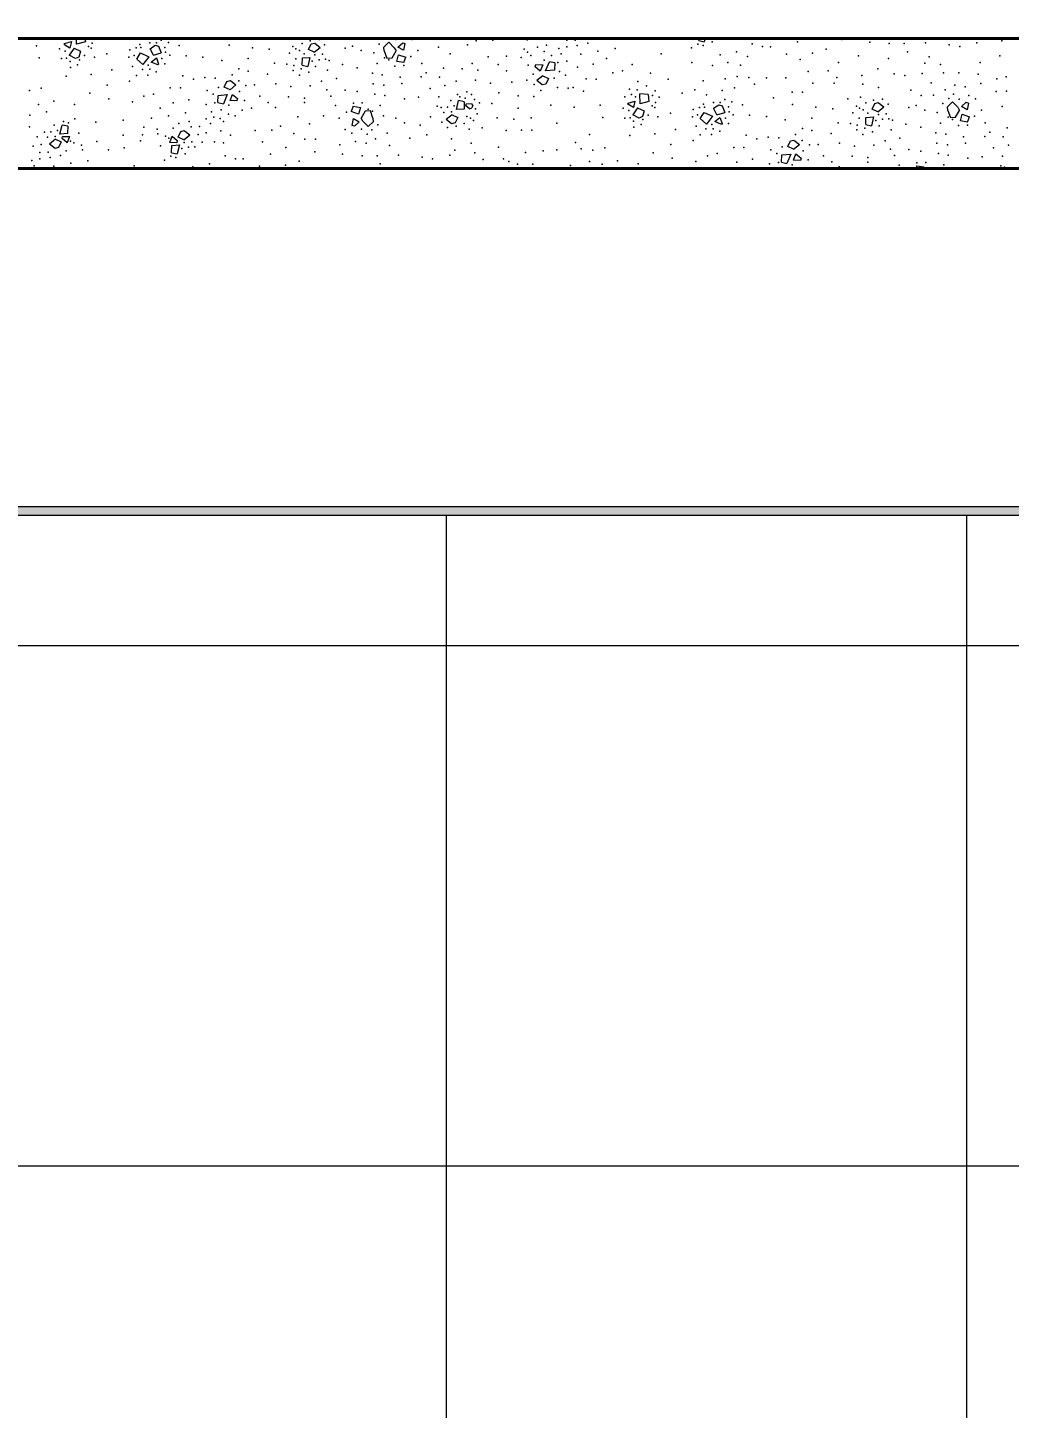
# Model space of a CAD drawing. Header units: metres. Extents: x -1.8 to 75.3, y -2 to 2.8.
# Drawn here: x 16.879 to 18.012, y 0.183 to 1.774 of the extents above; entities that cross this region are included whole.
import ezdxf

# ---------------------------------------------------------------- set-up
doc = ezdxf.new("R2010")
doc.units = ezdxf.units.M
doc.header["$MEASUREMENT"] = 0
for name, color, linetype in [('COTAS CORTE', 7, 'Continuous'), ('FORRO.EXEC', 7, 'Continuous'), ('LAJES.EST', 7, 'Continuous')]:
    doc.layers.add(name, color=color, linetype=linetype)
doc.layers.add('COTAS CORTE_Caneta_No__25', color=7, linetype='Continuous', lineweight=13, true_color=0x982312)
doc.layers.add('PAREDE CONSTRUIR_Caneta_No__97', color=7, linetype='Continuous', lineweight=13, true_color=0x6b6b6b)
for name, color, linetype, lineweight in [('FORRO.EXEC_Caneta_No__241', 7, 'Continuous', 13), ('LAJES.EST_Caneta_No__1', 7, 'Continuous', 40), ('LAJES.EST_Caneta_No__241', 7, 'Continuous', 13)]:
    doc.layers.add(name, color=color, linetype=linetype, lineweight=lineweight)
doc.styles.add('GENERATED_STYLE_1', font='arial.ttf')
doc.dimstyles.new('GENERATED_STYLE__2', dxfattribs={"dimtxt": 0.05, "dimasz": 0.02375, "dimexe": 0.18, "dimexo": 0.267183, "dimgap": 0, "dimtad": 1, "dimzin": 0, "dimdsep": 46, "dimtxsty": 'GENERATED_STYLE_1', "dimblk": 'ARROWHEAD_11', "dimblk1": 'ARROWHEAD_11', "dimblk2": 'ARROWHEAD_11', "dimcen": 0.09, "dimclrd": 256, "dimclre": 256, "dimclrt": 256, "dimadec": 0, "dimazin": 0, "dimtfac": 1, "dimtdec": 4, "dimtmove": 0, "dimatfit": 3, "dimfxl": 0, "dimtolj": 1, "dimtzin": 0, "dimarcsym": 0})

# ---------------------------------------------------------------- blocks, each defined once
blk = doc.blocks.new('*X78', base_point=(-22.2414, -1.9382))
at = {"layer": 'LAJES.EST_Caneta_No__241', "color": 7, "linetype": 'Continuous', "lineweight": 13}
for p, q in [((16.9219, 1.7545), (16.922, 1.7558)), ((16.9283, 1.7507), (16.9219, 1.7545)), ((16.922, 1.7558), (16.93, 1.7581)), ((16.93, 1.7581), (16.9283, 1.7507)), ((16.9359, 1.7551), (16.9357, 1.7618)), ((16.9461, 1.7577), (16.9359, 1.7551)), ((16.9456, 1.7618), (16.9461, 1.7577)), ((17.0207, 1.7499), (17.0266, 1.7539)), ((17.0266, 1.7539), (17.0306, 1.7527)), ((17.0306, 1.7527), (17.0336, 1.7452)), ((17.2035, 1.749), (17.2065, 1.7554)), ((17.2065, 1.7554), (17.2106, 1.7564)), ((17.2101, 1.7458), (17.2169, 1.7514)), ((17.2106, 1.7564), (17.2169, 1.7514)), ((17.2903, 1.7517), (17.2961, 1.7573)), ((17.2908, 1.7475), (17.2903, 1.7517)), ((17.2961, 1.7573), (17.3022, 1.751)), ((17.3022, 1.751), (17.3043, 1.7475)), ((17.3065, 1.7518), (17.312, 1.7569)), ((17.313, 1.7481), (17.3065, 1.7518)), ((17.312, 1.7569), (17.3145, 1.7559)), ((17.3145, 1.7559), (17.313, 1.7481)), ((17.6533, 1.7593), (17.6534, 1.7618)), ((17.6533, 1.7593), (17.6598, 1.7579)), ((17.6608, 1.7618), (17.6598, 1.7579)), ((16.933, 1.7504), (16.9276, 1.7425)), ((16.9347, 1.7386), (16.9276, 1.7425)), ((16.933, 1.7504), (16.9406, 1.747)), ((16.9386, 1.7402), (16.9347, 1.7386)), ((16.9406, 1.747), (16.9386, 1.7402)), ((17.0053, 1.738), (17.0098, 1.745)), ((17.0053, 1.738), (17.0124, 1.7316)), ((17.0098, 1.745), (17.0193, 1.7406)), ((17.0193, 1.7406), (17.0124, 1.7316)), ((17.0245, 1.7424), (17.0207, 1.7499)), ((17.022, 1.7346), (17.028, 1.7393)), ((17.0245, 1.7424), (17.0336, 1.7452)), ((17.028, 1.7393), (17.0306, 1.7323)), ((17.196, 1.731), (17.1964, 1.7394)), ((17.1964, 1.7394), (17.2051, 1.7399)), ((17.2051, 1.7399), (17.2025, 1.7296)), ((17.2101, 1.7458), (17.2035, 1.749)), ((17.2908, 1.7475), (17.2937, 1.7392)), ((17.2937, 1.7392), (17.2997, 1.7395)), ((17.2997, 1.7395), (17.3043, 1.7475)), ((17.3053, 1.7353), (17.3073, 1.743)), ((17.3135, 1.7339), (17.3053, 1.7353)), ((17.3073, 1.743), (17.3157, 1.7401)), ((17.3135, 1.7339), (17.3157, 1.7401)), ((17.4768, 1.7243), (17.4811, 1.7349)), ((17.4876, 1.7335), (17.4811, 1.7349)), ((17.0297, 1.7313), (17.022, 1.7346)), ((17.0306, 1.7323), (17.0297, 1.7313)), ((17.196, 1.731), (17.2025, 1.7296)), ((17.4649, 1.7289), (17.4656, 1.7316)), ((17.4707, 1.7242), (17.4649, 1.7289)), ((17.4656, 1.7316), (17.4735, 1.7312)), ((17.4735, 1.7312), (17.4707, 1.7242)), ((17.4872, 1.7252), (17.4768, 1.7243)), ((17.4876, 1.7335), (17.4872, 1.7252)), ((17.1062, 1.7058), (17.1093, 1.7121)), ((17.1129, 1.7026), (17.1062, 1.7058)), ((17.1093, 1.7121), (17.1134, 1.7132)), ((17.1129, 1.7026), (17.1197, 1.7082)), ((17.1134, 1.7132), (17.1197, 1.7082)), ((17.4735, 1.7187), (17.4667, 1.7132)), ((17.473, 1.7082), (17.4667, 1.7132)), ((17.4771, 1.7092), (17.473, 1.7082)), ((17.4735, 1.7187), (17.4802, 1.7155)), ((17.4802, 1.7155), (17.4771, 1.7092)), ((17.0988, 1.6878), (17.0992, 1.6961)), ((17.0988, 1.6878), (17.1053, 1.6864)), ((17.0992, 1.6961), (17.1096, 1.6971)), ((17.1096, 1.6971), (17.1053, 1.6864)), ((17.1129, 1.6901), (17.1157, 1.6972)), ((17.1208, 1.6898), (17.1129, 1.6901)), ((17.1157, 1.6972), (17.1215, 1.6924)), ((17.1215, 1.6924), (17.1208, 1.6898)), ((17.374, 1.6799), (17.3765, 1.6902)), ((17.383, 1.6887), (17.3765, 1.6902)), ((17.383, 1.6887), (17.3827, 1.6804)), ((17.5717, 1.6859), (17.5718, 1.6872)), ((17.5718, 1.6872), (17.5798, 1.6895)), ((17.5798, 1.6895), (17.5781, 1.6821)), ((17.5857, 1.6865), (17.5854, 1.6979)), ((17.5949, 1.6973), (17.5854, 1.6979)), ((17.5959, 1.6891), (17.5857, 1.6865)), ((17.5949, 1.6973), (17.5959, 1.6891)), ((17.8563, 1.6868), (17.8604, 1.6878)), ((17.8604, 1.6878), (17.8668, 1.6828)), ((17.9401, 1.6831), (17.9459, 1.6887)), ((17.9459, 1.6887), (17.952, 1.6824)), ((17.9563, 1.6833), (17.9618, 1.6884)), ((17.9618, 1.6884), (17.9643, 1.6873)), ((17.9643, 1.6873), (17.9629, 1.6795)), ((17.255, 1.6836), (17.2527, 1.6774)), ((17.2611, 1.6745), (17.2527, 1.6774)), ((17.255, 1.6836), (17.2632, 1.6822)), ((17.2632, 1.6822), (17.2611, 1.6745)), ((17.2687, 1.678), (17.2641, 1.67)), ((17.2747, 1.6783), (17.2687, 1.678)), ((17.2777, 1.67), (17.2747, 1.6783)), ((17.3689, 1.6739), (17.3621, 1.6684)), ((17.3689, 1.6739), (17.3756, 1.6708)), ((17.3827, 1.6804), (17.374, 1.6799)), ((17.3849, 1.6841), (17.3855, 1.6867)), ((17.3889, 1.6807), (17.3849, 1.6841)), ((17.3855, 1.6867), (17.3918, 1.6864)), ((17.3889, 1.6807), (17.3916, 1.6818)), ((17.3929, 1.6848), (17.3916, 1.6818)), ((17.3929, 1.6848), (17.3918, 1.6864)), ((17.5781, 1.6821), (17.5717, 1.6859)), ((17.5828, 1.6818), (17.5775, 1.6739)), ((17.5845, 1.67), (17.5775, 1.6739)), ((17.5828, 1.6818), (17.5904, 1.6784)), ((17.5884, 1.6717), (17.5845, 1.67)), ((17.5904, 1.6784), (17.5884, 1.6717)), ((17.6552, 1.6694), (17.6596, 1.6764)), ((17.6596, 1.6764), (17.6691, 1.672)), ((17.6691, 1.672), (17.6622, 1.663)), ((17.6705, 1.6813), (17.6764, 1.6853)), ((17.6743, 1.6738), (17.6705, 1.6813)), ((17.6743, 1.6738), (17.6834, 1.6766)), ((17.6764, 1.6853), (17.6804, 1.6841)), ((17.6804, 1.6841), (17.6834, 1.6766)), ((17.8462, 1.6708), (17.8549, 1.6713)), ((17.8549, 1.6713), (17.8524, 1.661)), ((17.8533, 1.6804), (17.8563, 1.6868)), ((17.8599, 1.6772), (17.8533, 1.6804)), ((17.8599, 1.6772), (17.8668, 1.6828)), ((17.9406, 1.6789), (17.9401, 1.6831)), ((17.9406, 1.6789), (17.9436, 1.6706)), ((17.9496, 1.6709), (17.9542, 1.6789)), ((17.952, 1.6824), (17.9542, 1.6789)), ((17.9551, 1.6667), (17.9571, 1.6744)), ((17.9629, 1.6795), (17.9563, 1.6833)), ((17.9571, 1.6744), (17.9656, 1.6715)), ((17.9633, 1.6653), (17.9656, 1.6715)), ((16.9167, 1.6516), (16.9192, 1.6619)), ((16.9257, 1.6605), (16.9192, 1.6619)), ((16.9257, 1.6605), (16.9254, 1.6521)), ((17.0561, 1.6544), (17.0601, 1.6555)), ((17.0601, 1.6555), (17.0665, 1.6505)), ((17.2539, 1.6616), (17.2554, 1.6694)), ((17.2565, 1.6606), (17.2539, 1.6616)), ((17.2554, 1.6694), (17.262, 1.6657)), ((17.262, 1.6657), (17.2565, 1.6606)), ((17.2662, 1.6665), (17.2641, 1.67)), ((17.2723, 1.6602), (17.2662, 1.6665)), ((17.2781, 1.6658), (17.2723, 1.6602)), ((17.2777, 1.67), (17.2781, 1.6658)), ((17.3684, 1.6634), (17.3621, 1.6684)), ((17.3725, 1.6644), (17.3684, 1.6634)), ((17.3756, 1.6708), (17.3725, 1.6644)), ((17.6552, 1.6694), (17.6622, 1.663)), ((17.6718, 1.666), (17.6778, 1.6707)), ((17.6795, 1.6627), (17.6718, 1.666)), ((17.6778, 1.6707), (17.6804, 1.6637)), ((17.6804, 1.6637), (17.6795, 1.6627)), ((17.8459, 1.6624), (17.8462, 1.6708)), ((17.8459, 1.6624), (17.8524, 1.661)), ((17.9436, 1.6706), (17.9496, 1.6709)), ((17.9633, 1.6653), (17.9551, 1.6667)), ((16.9116, 1.6457), (16.9048, 1.6401)), ((16.9111, 1.6351), (16.9048, 1.6401)), ((16.9116, 1.6457), (16.9183, 1.6425)), ((16.9183, 1.6425), (16.9152, 1.6361)), ((16.9254, 1.6521), (16.9167, 1.6516)), ((16.9192, 1.6463), (16.9199, 1.6489)), ((16.925, 1.6415), (16.9192, 1.6463)), ((16.9199, 1.6489), (16.9279, 1.6486)), ((16.9279, 1.6486), (16.925, 1.6415)), ((17.0434, 1.642), (17.0462, 1.649)), ((17.0514, 1.6416), (17.0434, 1.642)), ((17.0462, 1.649), (17.052, 1.6443)), ((17.052, 1.6443), (17.0514, 1.6416)), ((17.053, 1.6481), (17.0561, 1.6544)), ((17.0597, 1.6449), (17.053, 1.6481)), ((17.0597, 1.6449), (17.0665, 1.6505)), ((17.7561, 1.6372), (17.7591, 1.6436)), ((17.7591, 1.6436), (17.7632, 1.6446)), ((17.7627, 1.634), (17.7696, 1.6396)), ((17.7632, 1.6446), (17.7696, 1.6396)), ((16.9152, 1.6361), (16.9111, 1.6351)), ((17.0456, 1.6301), (17.0459, 1.6384)), ((17.0456, 1.6301), (17.0521, 1.6287)), ((17.0459, 1.6384), (17.0546, 1.639)), ((17.0546, 1.639), (17.0521, 1.6287)), ((17.7487, 1.6192), (17.749, 1.6275)), ((17.749, 1.6275), (17.7594, 1.6285)), ((17.7594, 1.6285), (17.7551, 1.6178)), ((17.7627, 1.634), (17.7561, 1.6372)), ((17.7627, 1.6215), (17.7655, 1.6286)), ((17.7655, 1.6286), (17.7713, 1.6238)), ((17.7713, 1.6238), (17.7706, 1.6212)), ((17.7487, 1.6192), (17.7551, 1.6178)), ((17.7706, 1.6212), (17.7627, 1.6215)), ((17.9048, 1.615), (17.9036, 1.6118)), ((17.9048, 1.615), (17.913, 1.6136)), ((17.913, 1.6136), (17.9125, 1.6118))]:
    blk.add_line(p, q, dxfattribs=at)
for p in [(16.8899, 1.7533), (16.9497, 1.7526), (16.9527, 1.7507), (16.9538, 1.7564), (17.0045, 1.7509), (17.009, 1.7547), (17.0101, 1.7513), (17.0203, 1.7567), (17.0281, 1.7567), (17.0335, 1.7599), (17.0377, 1.7515), (17.0418, 1.7572), (17.0542, 1.7537), (17.0898, 1.7618), (17.1118, 1.7542), (17.1387, 1.7511), (17.1756, 1.7609), (17.1855, 1.7525), (17.1961, 1.756), (17.2052, 1.7591), (17.2155, 1.7605), (17.222, 1.7546), (17.2458, 1.7507), (17.2542, 1.7529), (17.285, 1.7553), (17.292, 1.7611), (17.304, 1.7604), (17.3228, 1.7606), (17.3532, 1.7518), (17.3866, 1.7544), (17.3967, 1.759), (17.4161, 1.7598), (17.4554, 1.7601), (17.4675, 1.7516), (17.4779, 1.7541), (17.5012, 1.7521), (17.5013, 1.7596), (17.511, 1.7599), (17.5132, 1.7536), (17.5253, 1.7562), (17.5317, 1.7614), (17.6451, 1.7508), (17.6523, 1.7551), (17.6583, 1.7536), (17.6688, 1.7578), (17.715, 1.7557), (17.727, 1.7524), (17.736, 1.7521), (17.7673, 1.7577), (17.8184, 1.7604), (17.8505, 1.7575), (17.8728, 1.7558), (17.8903, 1.7558), (17.9149, 1.7566), (17.9421, 1.7543), (17.9543, 1.7524), (17.9741, 1.7566), (18.0028, 1.7591), (16.8928, 1.7394), (16.9164, 1.7499), (16.9184, 1.7386), (16.9229, 1.7472), (16.9243, 1.7389), (16.9284, 1.7351), (16.9392, 1.7371), (16.9452, 1.742), (16.9565, 1.7402), (16.9709, 1.7442), (16.9962, 1.7402), (16.9973, 1.7486), (17.0023, 1.7423), (17.0343, 1.7386), (17.0385, 1.7459), (17.0433, 1.7425), (17.0622, 1.7419), (17.0817, 1.7403), (17.1034, 1.7365), (17.1339, 1.7385), (17.158, 1.7494), (17.1813, 1.7448), (17.1887, 1.7384), (17.1889, 1.7499), (17.193, 1.748), (17.1985, 1.7441), (17.2077, 1.7357), (17.2107, 1.7428), (17.2155, 1.7373), (17.2195, 1.7435), (17.2228, 1.7377), (17.2271, 1.7362), (17.2642, 1.7477), (17.2786, 1.7451), (17.2911, 1.7396), (17.2961, 1.7371), (17.3213, 1.7408), (17.3296, 1.7478), (17.3668, 1.7439), (17.4106, 1.7407), (17.4317, 1.7413), (17.4487, 1.7399), (17.4522, 1.7494), (17.456, 1.7459), (17.4596, 1.7423), (17.475, 1.7366), (17.4753, 1.7468), (17.4836, 1.742), (17.492, 1.7503), (17.4949, 1.7441), (17.5012, 1.7355), (17.5176, 1.7438), (17.5372, 1.7473), (17.5469, 1.7385), (17.5569, 1.75), (17.6101, 1.7441), (17.678, 1.7428), (17.6971, 1.7464), (17.7096, 1.7408), (17.7547, 1.7436), (17.7703, 1.7374), (17.7847, 1.7449), (17.8004, 1.7496), (17.8374, 1.7418), (17.872, 1.7385), (17.8939, 1.7464), (17.9191, 1.7405), (18.0007, 1.7418), (16.9289, 1.7281), (16.937, 1.7312), (16.9528, 1.7203), (16.9768, 1.7255), (17.0006, 1.7294), (17.0052, 1.7191), (17.0118, 1.7261), (17.0182, 1.7196), (17.0185, 1.7311), (17.0203, 1.7262), (17.0278, 1.7234), (17.0377, 1.7324), (17.1153, 1.7197), (17.1232, 1.7266), (17.134, 1.7242), (17.1561, 1.7207), (17.1643, 1.7332), (17.1784, 1.7323), (17.1857, 1.7249), (17.1864, 1.7306), (17.1929, 1.7195), (17.195, 1.7269), (17.2038, 1.7228), (17.2115, 1.7296), (17.2254, 1.7252), (17.2424, 1.7317), (17.2595, 1.728), (17.2771, 1.7216), (17.2824, 1.7329), (17.2884, 1.7199), (17.303, 1.73), (17.3134, 1.7304), (17.3339, 1.733), (17.3391, 1.7222), (17.3592, 1.7275), (17.3804, 1.7267), (17.3923, 1.7329), (17.3987, 1.7252), (17.422, 1.7317), (17.4317, 1.7245), (17.4567, 1.7311), (17.4626, 1.7205), (17.491, 1.7339), (17.4928, 1.7237), (17.4998, 1.7195), (17.5135, 1.7286), (17.5316, 1.7321), (17.5542, 1.7222), (17.5654, 1.7246), (17.5767, 1.7319), (17.5977, 1.7218), (17.6455, 1.734), (17.6691, 1.7304), (17.6869, 1.7342), (17.7015, 1.7311), (17.7795, 1.7237), (17.8027, 1.7244), (17.8146, 1.734), (17.8413, 1.7192), (17.86, 1.7268), (17.8787, 1.7211), (17.8909, 1.7192), (17.9111, 1.7215), (17.914, 1.7331), (17.9321, 1.7317), (17.9357, 1.7223), (17.9532, 1.7223), (17.9756, 1.7206), (17.978, 1.734), (16.8953, 1.7043), (16.924, 1.7184), (16.9714, 1.7081), (16.997, 1.7127), (17.0439, 1.7047), (17.0557, 1.7047), (17.0584, 1.7187), (17.0706, 1.7147), (17.0837, 1.7167), (17.0958, 1.716), (17.0997, 1.7054), (17.1229, 1.7128), (17.1313, 1.7077), (17.1413, 1.7082), (17.1658, 1.7096), (17.1831, 1.7063), (17.2053, 1.7072), (17.2184, 1.7124), (17.2356, 1.7156), (17.278, 1.7096), (17.2904, 1.7079), (17.3089, 1.717), (17.3111, 1.7097), (17.3334, 1.7174), (17.3435, 1.7041), (17.3545, 1.7171), (17.3607, 1.7074), (17.3738, 1.7126), (17.396, 1.7135), (17.4132, 1.7101), (17.4378, 1.7115), (17.4551, 1.7137), (17.4635, 1.7085), (17.4867, 1.7159), (17.4906, 1.7054), (17.5027, 1.7046), (17.5084, 1.7051), (17.5234, 1.7151), (17.5352, 1.715), (17.5734, 1.7035), (17.5831, 1.7121), (17.5931, 1.7071), (17.618, 1.715), (17.6585, 1.7129), (17.6838, 1.7154), (17.6946, 1.7048), (17.6976, 1.718), (17.711, 1.7166), (17.7175, 1.7091), (17.7316, 1.7164), (17.7538, 1.7164), (17.7851, 1.7101), (17.8095, 1.7101), (17.8126, 1.7167), (17.8426, 1.709), (17.8605, 1.7051), (17.9215, 1.7107), (17.9485, 1.7079), (17.9607, 1.7061), (17.9788, 1.7098), (17.997, 1.7154), (18.0077, 1.7177), (16.8815, 1.7017), (16.9099, 1.6893), (16.9512, 1.6987), (16.9731, 1.6922), (17.0004, 1.6886), (17.0136, 1.6952), (17.0248, 1.6976), (17.0475, 1.6877), (17.0655, 1.6912), (17.0867, 1.7018), (17.0936, 1.6976), (17.0954, 1.6874), (17.1238, 1.7008), (17.1297, 1.6903), (17.1473, 1.6952), (17.157, 1.688), (17.1804, 1.6945), (17.1986, 1.693), (17.1986, 1.6878), (17.2245, 1.7027), (17.2293, 1.6953), (17.2457, 1.7023), (17.2551, 1.6871), (17.2595, 1.7005), (17.2654, 1.6875), (17.28, 1.6976), (17.2913, 1.6959), (17.3139, 1.6923), (17.3302, 1.694), (17.3536, 1.6945), (17.3676, 1.6902), (17.3753, 1.697), (17.378, 1.6944), (17.384, 1.6929), (17.3861, 1.7002), (17.3912, 1.6972), (17.3949, 1.6915), (17.4006, 1.6875), (17.4229, 1.6991), (17.445, 1.6955), (17.4632, 1.6947), (17.4711, 1.7016), (17.5206, 1.701), (17.5682, 1.6945), (17.5758, 1.697), (17.5804, 1.6944), (17.5823, 1.7025), (17.6, 1.6959), (17.6033, 1.7014), (17.6036, 1.6878), (17.6078, 1.6942), (17.6342, 1.6988), (17.6488, 1.7026), (17.6625, 1.6966), (17.6702, 1.6881), (17.6779, 1.6881), (17.6805, 1.7018), (17.6833, 1.6913), (17.6916, 1.6886), (17.7396, 1.6932), (17.761, 1.6997), (17.7729, 1.6998), (17.8254, 1.6923), (17.84, 1.694), (17.8459, 1.6874), (17.855, 1.6905), (17.8653, 1.6919), (17.8978, 1.702), (17.9097, 1.696), (17.9242, 1.6963), (17.9375, 1.7027), (17.9418, 1.6925), (17.9471, 1.6975), (17.9538, 1.6918), (17.965, 1.6962), (17.9726, 1.692), (17.9962, 1.7008), (18.0083, 1.7009), (16.882, 1.6734), (16.8921, 1.6856), (16.9011, 1.677), (16.9336, 1.6858), (17.0322, 1.6813), (17.0418, 1.6724), (17.0614, 1.676), (17.0852, 1.6858), (17.0915, 1.6773), (17.1028, 1.6793), (17.1111, 1.6746), (17.1114, 1.6848), (17.1187, 1.6724), (17.1268, 1.679), (17.1377, 1.6814), (17.1655, 1.6823), (17.1909, 1.6713), (17.2205, 1.6726), (17.2345, 1.6845), (17.2471, 1.6768), (17.2723, 1.6804), (17.2773, 1.6779), (17.286, 1.6846), (17.2898, 1.6724), (17.344, 1.6714), (17.3519, 1.6836), (17.3563, 1.6821), (17.3596, 1.6763), (17.3635, 1.6824), (17.3683, 1.677), (17.3713, 1.6841), (17.3861, 1.6718), (17.396, 1.6808), (17.3978, 1.675), (17.4147, 1.6866), (17.4452, 1.6813), (17.483, 1.6848), (17.5098, 1.6824), (17.5397, 1.6847), (17.5662, 1.6813), (17.5727, 1.6786), (17.595, 1.6734), (17.5995, 1.684), (17.6026, 1.6821), (17.6063, 1.6716), (17.6208, 1.6756), (17.6461, 1.6716), (17.6471, 1.68), (17.6521, 1.6737), (17.6543, 1.6823), (17.6588, 1.6861), (17.6599, 1.6827), (17.6875, 1.6829), (17.6883, 1.6773), (17.6931, 1.6739), (17.704, 1.6851), (17.712, 1.6733), (17.7315, 1.6717), (17.7616, 1.6856), (17.7885, 1.6825), (17.8078, 1.6808), (17.8311, 1.6762), (17.8353, 1.6839), (17.8387, 1.6814), (17.8428, 1.6794), (17.8483, 1.6755), (17.8605, 1.6742), (17.8693, 1.6749), (17.8718, 1.686), (17.8956, 1.6821), (17.904, 1.6843), (17.9141, 1.6791), (17.9284, 1.6765), (17.9348, 1.6867), (17.9712, 1.6722), (17.9794, 1.6792), (18.0031, 1.6832), (16.8815, 1.6599), (16.9103, 1.6619), (16.914, 1.6558), (16.9207, 1.6662), (16.9268, 1.6646), (16.9339, 1.669), (16.9583, 1.6651), (16.9895, 1.6674), (17.0134, 1.6597), (17.0222, 1.6698), (17.0287, 1.6572), (17.0473, 1.6583), (17.0538, 1.6636), (17.0658, 1.6661), (17.068, 1.6599), (17.0777, 1.6601), (17.0852, 1.6692), (17.0902, 1.6637), (17.0944, 1.671), (17.1017, 1.6694), (17.1055, 1.6659), (17.1417, 1.6555), (17.1611, 1.6562), (17.1712, 1.6608), (17.2045, 1.6634), (17.2388, 1.6697), (17.2456, 1.657), (17.2645, 1.6571), (17.2765, 1.6564), (17.2835, 1.6622), (17.3042, 1.6698), (17.3142, 1.6646), (17.3323, 1.662), (17.357, 1.6652), (17.3636, 1.6593), (17.3738, 1.6607), (17.3829, 1.6638), (17.3888, 1.6572), (17.3902, 1.6698), (17.3935, 1.6673), (17.4035, 1.6588), (17.4211, 1.6704), (17.4312, 1.6556), (17.4403, 1.6687), (17.449, 1.6559), (17.4603, 1.6701), (17.4609, 1.656), (17.4896, 1.6641), (17.5426, 1.6708), (17.5683, 1.67), (17.5742, 1.6703), (17.5782, 1.6665), (17.5787, 1.6595), (17.5868, 1.6626), (17.589, 1.6685), (17.6267, 1.6569), (17.6504, 1.6608), (17.6616, 1.6575), (17.6683, 1.6625), (17.6701, 1.6576), (17.6842, 1.67), (17.6875, 1.6638), (17.7532, 1.6679), (17.773, 1.6581), (17.7837, 1.6699), (17.7839, 1.6556), (17.8141, 1.6646), (17.8282, 1.6637), (17.8355, 1.6563), (17.8362, 1.662), (17.8385, 1.6698), (17.8448, 1.6583), (17.8576, 1.6671), (17.8613, 1.661), (17.8653, 1.6687), (17.8726, 1.6691), (17.8752, 1.6566), (17.8769, 1.6676), (17.8922, 1.6631), (17.9093, 1.6594), (17.9322, 1.6643), (17.9409, 1.671), (17.9459, 1.6685), (17.9528, 1.6614), (17.9632, 1.6618), (17.9837, 1.6644), (18.009, 1.6589), (16.8906, 1.6484), (16.8951, 1.6396), (16.899, 1.6538), (16.9023, 1.648), (16.9062, 1.6542), (16.9111, 1.6487), (16.9288, 1.6435), (16.9329, 1.6416), (16.9387, 1.6525), (16.9595, 1.6431), (16.9897, 1.6504), (17.0098, 1.6439), (17.0118, 1.6508), (17.0296, 1.6517), (17.0384, 1.649), (17.0425, 1.647), (17.0602, 1.6419), (17.069, 1.6425), (17.0761, 1.651), (17.0806, 1.6422), (17.0854, 1.6529), (17.0949, 1.6425), (17.1023, 1.6551), (17.1055, 1.6414), (17.1135, 1.6501), (17.1502, 1.6425), (17.1866, 1.6524), (17.1993, 1.6457), (17.2113, 1.6458), (17.2533, 1.6527), (17.2575, 1.6428), (17.2697, 1.641), (17.2711, 1.6514), (17.2808, 1.6462), (17.294, 1.6526), (17.3204, 1.6469), (17.3398, 1.6508), (17.3684, 1.6461), (17.391, 1.6411), (17.5113, 1.642), (17.5273, 1.6509), (17.5738, 1.6498), (17.6027, 1.6517), (17.6212, 1.6395), (17.6468, 1.6441), (17.655, 1.6505), (17.668, 1.651), (17.6776, 1.6548), (17.7082, 1.6501), (17.7204, 1.6461), (17.7335, 1.6481), (17.7456, 1.6474), (17.7651, 1.6511), (17.7727, 1.6442), (17.7911, 1.6396), (17.8059, 1.6521), (17.8156, 1.641), (17.8427, 1.6509), (17.8536, 1.6542), (17.8682, 1.6438), (17.8854, 1.647), (17.9269, 1.653), (17.9278, 1.641), (17.9382, 1.6514), (17.9402, 1.6393), (17.9587, 1.6484), (17.9609, 1.6411), (17.9832, 1.6488), (17.9889, 1.6536), (18.0044, 1.6485), (16.8858, 1.6376), (16.8936, 1.6304), (16.9032, 1.6307), (16.9054, 1.6244), (16.9175, 1.627), (16.924, 1.6322), (16.9416, 1.6389), (16.9426, 1.6334), (16.9727, 1.6335), (16.991, 1.6357), (17.0326, 1.638), (17.0445, 1.626), (17.0505, 1.6244), (17.0573, 1.6348), (17.061, 1.6287), (17.065, 1.6364), (17.0723, 1.6367), (17.1072, 1.6265), (17.1595, 1.6285), (17.1772, 1.636), (17.2106, 1.6312), (17.2394, 1.6391), (17.2427, 1.6283), (17.2651, 1.6266), (17.2825, 1.6266), (17.2967, 1.6382), (17.3071, 1.6274), (17.3343, 1.6251), (17.3663, 1.6274), (17.372, 1.6331), (17.395, 1.6299), (17.4224, 1.6365), (17.4537, 1.6302), (17.4739, 1.6321), (17.4899, 1.6332), (17.5178, 1.6345), (17.5313, 1.6331), (17.5451, 1.6358), (17.601, 1.6301), (17.6229, 1.6236), (17.6635, 1.6266), (17.6746, 1.629), (17.6937, 1.6361), (17.7055, 1.6361), (17.7365, 1.6332), (17.7434, 1.629), (17.7495, 1.6368), (17.7736, 1.6322), (17.7811, 1.6391), (17.7971, 1.6266), (17.8302, 1.6259), (17.8329, 1.6377), (17.8484, 1.6244), (17.8551, 1.6386), (17.8743, 1.6341), (17.8791, 1.6267), (17.8955, 1.6337), (17.9093, 1.6319), (17.9298, 1.629), (17.9411, 1.6273), (17.9637, 1.6237), (17.98, 1.6254), (17.9933, 1.6355), (18.0035, 1.6259), (18.0105, 1.6388), (16.8842, 1.6211), (16.8872, 1.6149), (16.8934, 1.6229), (16.9098, 1.6146), (16.9295, 1.6181), (16.9491, 1.6208), (17.0023, 1.6149), (17.0373, 1.6216), (17.0702, 1.6136), (17.0893, 1.6172), (17.1192, 1.6232), (17.1282, 1.6229), (17.1469, 1.6144), (17.1769, 1.6157), (17.1926, 1.6204), (17.2296, 1.6126), (17.2861, 1.6172), (17.3465, 1.6232), (17.3929, 1.6127), (17.4049, 1.6222), (17.4281, 1.623), (17.4343, 1.6198), (17.4444, 1.6167), (17.4621, 1.617), (17.5054, 1.6154), (17.5273, 1.62), (17.5419, 1.617), (17.5597, 1.6207), (17.5834, 1.6172), (17.6502, 1.62), (17.682, 1.6127), (17.6973, 1.6191), (17.7153, 1.6226), (17.735, 1.6172), (17.7452, 1.6189), (17.7612, 1.6162), (17.7795, 1.6217), (17.7875, 1.6128), (17.8068, 1.6194), (17.8153, 1.6137), (17.8484, 1.6192), (17.8843, 1.6159), (17.9049, 1.6185), (17.9152, 1.6189), (17.9221, 1.6118), (17.9358, 1.616), (18.0017, 1.615), (18.0061, 1.6135)]:
    blk.add_point(p, dxfattribs=at)
blk = doc.blocks.new('*D79', base_point=(-22.2414, -1.9382))
at = {"layer": 'COTAS CORTE_Caneta_No__25', "linetype": 'Continuous', "lineweight": 13, "true_color": 0x982312}
for points in [[(15.8152, 1.2118), (15.8157, 1.2094), (15.817, 1.2073), (15.819, 1.206), (15.8214, 1.2055), (15.8238, 1.206), (15.8258, 1.2073), (15.8272, 1.2094), (15.8277, 1.2118), (15.8272, 1.2141), (15.8258, 1.2162), (15.8238, 1.2175), (15.8214, 1.218), (15.819, 1.2175), (15.817, 1.2162), (15.8157, 1.2141)], [(15.8152, -1.9382), (15.8157, -1.9406), (15.817, -1.9427), (15.819, -1.944), (15.8214, -1.9445), (15.8238, -1.944), (15.8258, -1.9427), (15.8272, -1.9406), (15.8277, -1.9382), (15.8272, -1.9359), (15.8258, -1.9338), (15.8238, -1.9325), (15.8214, -1.932), (15.819, -1.9325), (15.817, -1.9338), (15.8157, -1.9359)]]:
    blk.add_hatch(color=24, dxfattribs=at).paths.add_polyline_path(points)
at = {"layer": 'COTAS CORTE_Caneta_No__25', "color": 24, "linetype": 'Continuous', "lineweight": 13, "true_color": 0x982312}
for p, q in [((15.8152, 1.2118), (15.798, 1.2118)), ((16.0886, 1.2118), (15.8277, 1.2118)), ((15.8214, -1.932), (15.8214, 1.2055)), ((15.8152, -1.9382), (15.798, -1.9382)), ((16.0886, -1.9382), (15.8277, -1.9382)), ((15.8214, -1.9507), (15.8214, -1.9445))]:
    blk.add_line(p, q, dxfattribs=at)
for centre in [(15.8214, 1.2118), (15.8214, -1.9382)]:
    blk.add_circle(centre, 0.00625, dxfattribs=at)
at = {"layer": 'COTAS CORTE_Caneta_No__25', "color": 24, "lineweight": 13, "true_color": 0x982312, "char_height": 0.05, "attachment_point": 7, "rotation": 90, "style": 'GENERATED_STYLE_1'}
for s, insert in [('\\A1;{\\pql;\\fArial|b0|i0|c0|p0;\\W1.000000;0,01}', (15.8114, 1.072)), ('\\A1;{\\pql;\\fArial|b0|i0|c0|p0;\\W1.000000;3,15}', (15.8114, -0.4967))]:
    blk.add_mtext(s, dxfattribs=dict(at, insert=insert))
blk = doc.blocks.new('ARROWHEAD_11')
at = {"color": 0, "linetype": 'Continuous', "lineweight": 0}
blk.add_line((0, 0), (-1, 0), dxfattribs=at)
at = {"color": 0, "linetype": 'Continuous', "lineweight": 0, "const_width": 0.25, "flags": 128}
blk.add_lwpolyline([(-0.125, 0, 1), (0.125, 0, 1)], format="xyb", close=True, dxfattribs=at)
blk = doc.blocks.new('*D80', base_point=(-22.2414, -1.9382))
at = {"layer": 'COTAS CORTE_Caneta_No__25', "linetype": 'Continuous', "lineweight": 13, "true_color": 0x982312}
for points in [[(15.8152, 1.2218), (15.8157, 1.2194), (15.817, 1.2173), (15.819, 1.216), (15.8214, 1.2155), (15.8238, 1.216), (15.8258, 1.2173), (15.8272, 1.2194), (15.8277, 1.2218), (15.8272, 1.2241), (15.8258, 1.2262), (15.8238, 1.2275), (15.8214, 1.228), (15.819, 1.2275), (15.817, 1.2262), (15.8157, 1.2241)], [(15.8152, 1.2118), (15.8157, 1.2094), (15.817, 1.2073), (15.819, 1.206), (15.8214, 1.2055), (15.8238, 1.206), (15.8258, 1.2073), (15.8272, 1.2094), (15.8277, 1.2118), (15.8272, 1.2141), (15.8258, 1.2162), (15.8238, 1.2175), (15.8214, 1.218), (15.819, 1.2175), (15.817, 1.2162), (15.8157, 1.2141)]]:
    blk.add_hatch(color=24, dxfattribs=at).paths.add_polyline_path(points)
at = {"layer": 'COTAS CORTE_Caneta_No__25', "color": 24, "linetype": 'Continuous', "lineweight": 13, "true_color": 0x982312}
for p, q in [((15.8152, 1.2218), (15.798, 1.2218)), ((15.8152, 1.2118), (15.798, 1.2118)), ((15.8214, 1.2118), (15.8214, 1.2155)), ((16.0886, 1.2218), (15.8277, 1.2218)), ((16.0886, 1.2118), (15.8277, 1.2118))]:
    blk.add_line(p, q, dxfattribs=at)
for centre in [(15.8214, 1.2218), (15.8214, 1.2118)]:
    blk.add_circle(centre, 0.00625, dxfattribs=at)
blk = doc.blocks.new('*D81', base_point=(-22.2414, -1.9382))
at = {"layer": 'COTAS CORTE_Caneta_No__25', "linetype": 'Continuous', "lineweight": 13, "true_color": 0x982312}
for points in [[(15.8152, 1.6118), (15.8157, 1.6094), (15.817, 1.6073), (15.819, 1.606), (15.8214, 1.6055), (15.8238, 1.606), (15.8258, 1.6073), (15.8272, 1.6094), (15.8277, 1.6118), (15.8272, 1.6141), (15.8258, 1.6162), (15.8238, 1.6175), (15.8214, 1.618), (15.819, 1.6175), (15.817, 1.6162), (15.8157, 1.6141)], [(15.8152, 1.2218), (15.8157, 1.2194), (15.817, 1.2173), (15.819, 1.216), (15.8214, 1.2155), (15.8238, 1.216), (15.8258, 1.2173), (15.8272, 1.2194), (15.8277, 1.2218), (15.8272, 1.2241), (15.8258, 1.2262), (15.8238, 1.2275), (15.8214, 1.228), (15.819, 1.2275), (15.817, 1.2262), (15.8157, 1.2241)]]:
    blk.add_hatch(color=24, dxfattribs=at).paths.add_polyline_path(points)
at = {"layer": 'COTAS CORTE_Caneta_No__25', "color": 24, "linetype": 'Continuous', "lineweight": 13, "true_color": 0x982312}
for p, q in [((15.8152, 1.6118), (15.798, 1.6118)), ((16.0886, 1.6118), (15.8277, 1.6118)), ((15.8214, 1.228), (15.8214, 1.6055)), ((15.8152, 1.2218), (15.798, 1.2218)), ((16.0886, 1.2218), (15.8277, 1.2218))]:
    blk.add_line(p, q, dxfattribs=at)
for centre in [(15.8214, 1.6118), (15.8214, 1.2218)]:
    blk.add_circle(centre, 0.00625, dxfattribs=at)
at = {"layer": 'COTAS CORTE_Caneta_No__25', "color": 24, "lineweight": 13, "true_color": 0x982312, "insert": (15.8114, 1.35), "char_height": 0.05, "attachment_point": 7, "rotation": 90, "style": 'GENERATED_STYLE_1'}
blk.add_mtext('\\A1;{\\pql;\\fArial|b0|i0|c0|p0;\\W1.000000;0,39}', dxfattribs=at)
blk = doc.blocks.new('*D82', base_point=(-22.2414, -1.9382))
at = {"layer": 'COTAS CORTE_Caneta_No__25', "linetype": 'Continuous', "lineweight": 13, "true_color": 0x982312}
for points in [[(15.8152, 1.7618), (15.8157, 1.7594), (15.817, 1.7573), (15.819, 1.756), (15.8214, 1.7555), (15.8238, 1.756), (15.8258, 1.7573), (15.8272, 1.7594), (15.8277, 1.7618), (15.8272, 1.7641), (15.8258, 1.7662), (15.8238, 1.7675), (15.8214, 1.768), (15.819, 1.7675), (15.817, 1.7662), (15.8157, 1.7641)], [(15.8152, 1.6118), (15.8157, 1.6094), (15.817, 1.6073), (15.819, 1.606), (15.8214, 1.6055), (15.8238, 1.606), (15.8258, 1.6073), (15.8272, 1.6094), (15.8277, 1.6118), (15.8272, 1.6141), (15.8258, 1.6162), (15.8238, 1.6175), (15.8214, 1.618), (15.819, 1.6175), (15.817, 1.6162), (15.8157, 1.6141)]]:
    blk.add_hatch(color=24, dxfattribs=at).paths.add_polyline_path(points)
at = {"layer": 'COTAS CORTE_Caneta_No__25', "color": 24, "linetype": 'Continuous', "lineweight": 13, "true_color": 0x982312}
for p, q in [((15.8214, 1.768), (15.8214, 1.7743)), ((15.8152, 1.7618), (15.798, 1.7618)), ((15.8214, 1.618), (15.8214, 1.7555)), ((16.0886, 1.7618), (15.8277, 1.7618)), ((15.8152, 1.6118), (15.798, 1.6118)), ((16.0886, 1.6118), (15.8277, 1.6118))]:
    blk.add_line(p, q, dxfattribs=at)
for centre in [(15.8214, 1.7618), (15.8214, 1.6118)]:
    blk.add_circle(centre, 0.00625, dxfattribs=at)
at = {"layer": 'COTAS CORTE_Caneta_No__25', "color": 24, "lineweight": 13, "true_color": 0x982312, "insert": (15.8114, 1.62), "char_height": 0.05, "attachment_point": 7, "rotation": 90, "style": 'GENERATED_STYLE_1'}
blk.add_mtext('\\A1;{\\pql;\\fArial|b0|i0|c0|p0;\\W1.000000;0,15}', dxfattribs=at)

msp = doc.modelspace()

# ---------------------------------------------------------------- hatches: boundary and pattern name
at = {"layer": 'FORRO.EXEC', "linetype": 'Continuous', "lineweight": 0, "true_color": 0xffffff}
msp.add_hatch(color=7, dxfattribs=at).paths.add_polyline_path([(19.8587, 1.2218), (16.1623, 1.2218), (16.1623, 1.2118), (19.8587, 1.2118)])
at = {"layer": 'PAREDE CONSTRUIR_Caneta_No__97', "linetype": 'Continuous', "lineweight": 13, "true_color": 0x6b6b6b}
h = msp.add_hatch(dxfattribs=at)
h.set_pattern_fill('Ceramica_60_x_60_0005', color=251, style=0, pattern_type=2)
h.set_pattern_definition([(180, (16.16225, -1.93824), (0, 0.6), []), (90, (16.16225, -1.93824), (0.6, 0), [])])
h.paths.add_polyline_path([(16.1623, 0.2138), (16.1813, 0.2138), (16.1813, 0.1638), (16.1813, -0.9282), (16.2173, -0.9282), (16.2243, -0.9312), (16.2273, -0.9382), (16.2243, -0.9453), (16.2173, -0.9482), (16.1813, -0.9482), (16.1813, -1.9382), (19.8587, -1.9382), (19.8587, -1.1382), (19.6812, -1.1382), (19.6793, -1.1394), (19.6774, -1.1405), (19.6748, -1.142), (19.6747, -1.1421), (19.6731, -1.143), (19.6713, -1.144), (19.6694, -1.145), (19.6665, -1.1464), (19.6642, -1.1475), (19.6636, -1.1478), (19.6612, -1.1489), (19.6587, -1.15), (19.656, -1.1511), (19.6532, -1.1521), (19.6523, -1.1525), (19.6479, -1.154), (19.6436, -1.1554), (19.6401, -1.1564), (19.6371, -1.1572), (19.6367, -1.1573), (19.6331, -1.1581), (19.6305, -1.1587), (19.6299, -1.1588), (19.6279, -1.1592), (19.6252, -1.1597), (19.6226, -1.1601), (19.6201, -1.1605), (19.6198, -1.1605), (19.6166, -1.1609), (19.6133, -1.1612), (19.61, -1.1615), (19.6088, -1.1616), (19.6067, -1.1617), (19.6041, -1.1618), (19.6027, -1.1618), (19.6014, -1.1618), (19.5968, -1.1618), (19.5967, -1.1618), (19.5964, -1.1619), (19.5963, -1.1619), (19.5961, -1.162), (19.596, -1.1622), (19.5956, -1.1626), (19.595, -1.1633), (19.5946, -1.1639), (19.5942, -1.1646), (19.594, -1.1654), (19.5938, -1.1661), (19.5938, -1.1669), (19.5938, -1.1732), (19.5228, -1.1732), (19.5228, -1.1669), (19.5227, -1.1661), (19.5225, -1.1654), (19.5223, -1.1646), (19.5219, -1.1639), (19.5215, -1.1633), (19.5213, -1.1631), (19.5211, -1.1628), (19.5207, -1.1624), (19.5205, -1.1622), (19.5204, -1.162), (19.5202, -1.1619), (19.5201, -1.1619), (19.5198, -1.1618), (19.5197, -1.1618), (19.5168, -1.1618), (19.5138, -1.1618), (19.5112, -1.1617), (19.5085, -1.1616), (19.5077, -1.1616), (19.5055, -1.1614), (19.5026, -1.1612), (19.4996, -1.1609), (19.4967, -1.1605), (19.4964, -1.1605), (19.4939, -1.1601), (19.4911, -1.1597), (19.4866, -1.1588), (19.4854, -1.1586), (19.4827, -1.158), (19.48, -1.1573), (19.4773, -1.1566), (19.4747, -1.1559), (19.472, -1.1551), (19.4694, -1.1543), (19.4668, -1.1534), (19.4642, -1.1525), (19.4633, -1.1521), (19.4631, -1.1521), (19.459, -1.1505), (19.455, -1.1488), (19.4531, -1.1479), (19.4523, -1.1475), (19.4511, -1.147), (19.4492, -1.146), (19.4472, -1.145), (19.4471, -1.145), (19.445, -1.1439), (19.443, -1.1428), (19.4417, -1.142), (19.4411, -1.1417), (19.4391, -1.1405), (19.4374, -1.1395), (19.4357, -1.1385), (19.4353, -1.1382), (19.0814, -1.1382), (19.0796, -1.1394), (19.0777, -1.1405), (19.0751, -1.142), (19.075, -1.1421), (19.0734, -1.143), (19.0715, -1.144), (19.0697, -1.145), (19.0668, -1.1464), (19.0644, -1.1475), (19.0638, -1.1478), (19.0614, -1.1489), (19.0589, -1.15), (19.0562, -1.1511), (19.0534, -1.1521), (19.0525, -1.1525), (19.0482, -1.154), (19.0438, -1.1554), (19.0404, -1.1564), (19.0374, -1.1572), (19.0369, -1.1573), (19.0334, -1.1581), (19.0308, -1.1587), (19.0301, -1.1588), (19.0281, -1.1592), (19.0255, -1.1597), (19.0228, -1.1601), (19.0203, -1.1605), (19.0201, -1.1605), (19.0168, -1.1609), (19.0135, -1.1612), (19.0102, -1.1615), (19.009, -1.1616), (19.0069, -1.1617), (19.0043, -1.1618), (19.0029, -1.1618), (19.0017, -1.1618), (18.997, -1.1618), (18.9969, -1.1618), (18.9967, -1.1619), (18.9965, -1.1619), (18.9964, -1.162), (18.9962, -1.1622), (18.9959, -1.1626), (18.9953, -1.1633), (18.9948, -1.1639), (18.9945, -1.1646), (18.9942, -1.1654), (18.994, -1.1661), (18.994, -1.1669), (18.994, -1.1732), (18.923, -1.1732), (18.923, -1.1669), (18.9229, -1.1661), (18.9228, -1.1654), (18.9225, -1.1646), (18.9222, -1.1639), (18.9217, -1.1633), (18.9215, -1.1631), (18.9213, -1.1628), (18.921, -1.1624), (18.9208, -1.1622), (18.9206, -1.162), (18.9205, -1.1619), (18.9203, -1.1619), (18.9201, -1.1618), (18.92, -1.1618), (18.917, -1.1618), (18.9141, -1.1618), (18.9114, -1.1617), (18.9088, -1.1616), (18.9079, -1.1616), (18.9058, -1.1614), (18.9028, -1.1612), (18.8999, -1.1609), (18.8969, -1.1605), (18.8967, -1.1605), (18.8941, -1.1601), (18.8914, -1.1597), (18.8869, -1.1588), (18.8856, -1.1586), (18.8829, -1.158), (18.8802, -1.1573), (18.8776, -1.1566), (18.8749, -1.1559), (18.8723, -1.1551), (18.8696, -1.1543), (18.8671, -1.1534), (18.8645, -1.1525), (18.8635, -1.1521), (18.8633, -1.1521), (18.8593, -1.1505), (18.8553, -1.1488), (18.8533, -1.1479), (18.8526, -1.1475), (18.8513, -1.147), (18.8494, -1.146), (18.8475, -1.145), (18.8473, -1.145), (18.8453, -1.1439), (18.8433, -1.1428), (18.8419, -1.142), (18.8413, -1.1417), (18.8393, -1.1405), (18.8376, -1.1395), (18.836, -1.1385), (18.8356, -1.1382), (18.4777, -1.1382), (18.4758, -1.1394), (18.4739, -1.1405), (18.4713, -1.142), (18.4712, -1.1421), (18.4696, -1.143), (18.4678, -1.144), (18.4659, -1.145), (18.463, -1.1464), (18.4607, -1.1475), (18.4601, -1.1478), (18.4576, -1.1489), (18.4552, -1.15), (18.4524, -1.1511), (18.4497, -1.1521), (18.4488, -1.1525), (18.4444, -1.154), (18.44, -1.1554), (18.4366, -1.1564), (18.4336, -1.1572), (18.4332, -1.1573), (18.4296, -1.1581), (18.427, -1.1587), (18.4263, -1.1588), (18.4244, -1.1592), (18.4217, -1.1597), (18.4191, -1.1601), (18.4165, -1.1605), (18.4163, -1.1605), (18.4131, -1.1609), (18.4098, -1.1612), (18.4065, -1.1615), (18.4053, -1.1616), (18.4031, -1.1617), (18.4005, -1.1618), (18.3992, -1.1618), (18.3979, -1.1618), (18.3933, -1.1618), (18.3932, -1.1618), (18.3929, -1.1619), (18.3927, -1.1619), (18.3926, -1.162), (18.3925, -1.1622), (18.3921, -1.1626), (18.3915, -1.1633), (18.3911, -1.1639), (18.3907, -1.1646), (18.3905, -1.1654), (18.3903, -1.1661), (18.3902, -1.1669), (18.3902, -1.1732), (18.3192, -1.1732), (18.3192, -1.1669), (18.3192, -1.1661), (18.319, -1.1654), (18.3188, -1.1646), (18.3184, -1.1639), (18.3179, -1.1633), (18.3178, -1.1631), (18.3176, -1.1628), (18.3172, -1.1624), (18.317, -1.1622), (18.3169, -1.162), (18.3167, -1.1619), (18.3166, -1.1619), (18.3163, -1.1618), (18.3162, -1.1618), (18.3133, -1.1618), (18.3103, -1.1618), (18.3077, -1.1617), (18.305, -1.1616), (18.3042, -1.1616), (18.302, -1.1614), (18.2991, -1.1612), (18.2961, -1.1609), (18.2932, -1.1605), (18.2929, -1.1605), (18.2904, -1.1601), (18.2876, -1.1597), (18.2831, -1.1588), (18.2819, -1.1586), (18.2792, -1.158), (18.2765, -1.1573), (18.2738, -1.1566), (18.2711, -1.1559), (18.2685, -1.1551), (18.2659, -1.1543), (18.2633, -1.1534), (18.2607, -1.1525), (18.2598, -1.1521), (18.2596, -1.1521), (18.2555, -1.1505), (18.2515, -1.1488), (18.2495, -1.1479), (18.2488, -1.1475), (18.2476, -1.147), (18.2456, -1.146), (18.2437, -1.145), (18.2436, -1.145), (18.2415, -1.1439), (18.2395, -1.1428), (18.2381, -1.142), (18.2375, -1.1417), (18.2356, -1.1405), (18.2339, -1.1395), (18.2322, -1.1385), (18.2318, -1.1382), (18.0587, -1.1382), (18.0587, -0.9382), (18.3387, -0.9382), (18.3387, -0.9182), (18.3787, -0.9182), (18.3787, -0.9382), (18.9387, -0.9382), (18.9387, -0.9182), (18.9787, -0.9182), (18.9787, -0.9382), (19.5387, -0.9382), (19.5387, -0.9182), (19.5787, -0.9182), (19.5787, -0.9382), (19.8587, -0.9382), (19.8587, 1.2118), (16.1623, 1.2118)])

# ---------------------------------------------------------------- linework, layer by layer
at = {"layer": 'FORRO.EXEC_Caneta_No__241', "color": 7, "linetype": 'Continuous', "lineweight": 13}
for p, q in [((19.8587, 1.2218), (16.1623, 1.2218)), ((19.8587, 1.2118), (16.1623, 1.2118))]:
    msp.add_line(p, q, dxfattribs=at)
at = {"layer": 'LAJES.EST_Caneta_No__1', "color": 7, "linetype": 'Continuous', "lineweight": 40}
for p, q in [((19.8587, 1.7618), (15.9623, 1.7618)), ((19.8587, 1.6118), (16.1623, 1.6118))]:
    msp.add_line(p, q, dxfattribs=at)

# ---------------------------------------------------------------- block references
at = {"layer": 'LAJES.EST', "lineweight": 0}
msp.add_blockref('*X78', (-22.2414, -1.9382), dxfattribs=at)

# ---------------------------------------------------------------- dimensions: what is measured, and where the dimension line sits
at = {"layer": 'COTAS CORTE', "color": 24, "linetype": 'Continuous', "lineweight": 13, "true_color": 0x982312}
for base, p1, p2, picture, middle in [((15.8214, 1.7618), (18.0105, 1.6118), (18.0105, 1.7618), '*D82', (15.7864, 1.6848)), ((15.8214, 1.6118), (18.0105, 1.2218), (18.0105, 1.6118), '*D81', (15.7864, 1.4148)), ((15.8214, 1.2218), (18.0105, 1.2118), (18.0105, 1.2218), '*D80', (15.7864, 1.1368)), ((15.8214, 1.2118), (16.1623, -1.9382), (18.0105, 1.2118), '*D79', (15.7864, -0.432))]:
    dim = msp.add_linear_dim(base=base, p1=p1, p2=p2, angle=90, dimstyle='GENERATED_STYLE__2', dxfattribs=at)
    dim.commit()
    dim.dimension.update_dxf_attribs({"geometry": picture, "text_midpoint": middle, "dimtype": 160, "text_rotation": 90})

doc.saveas('drawing.dxf')
